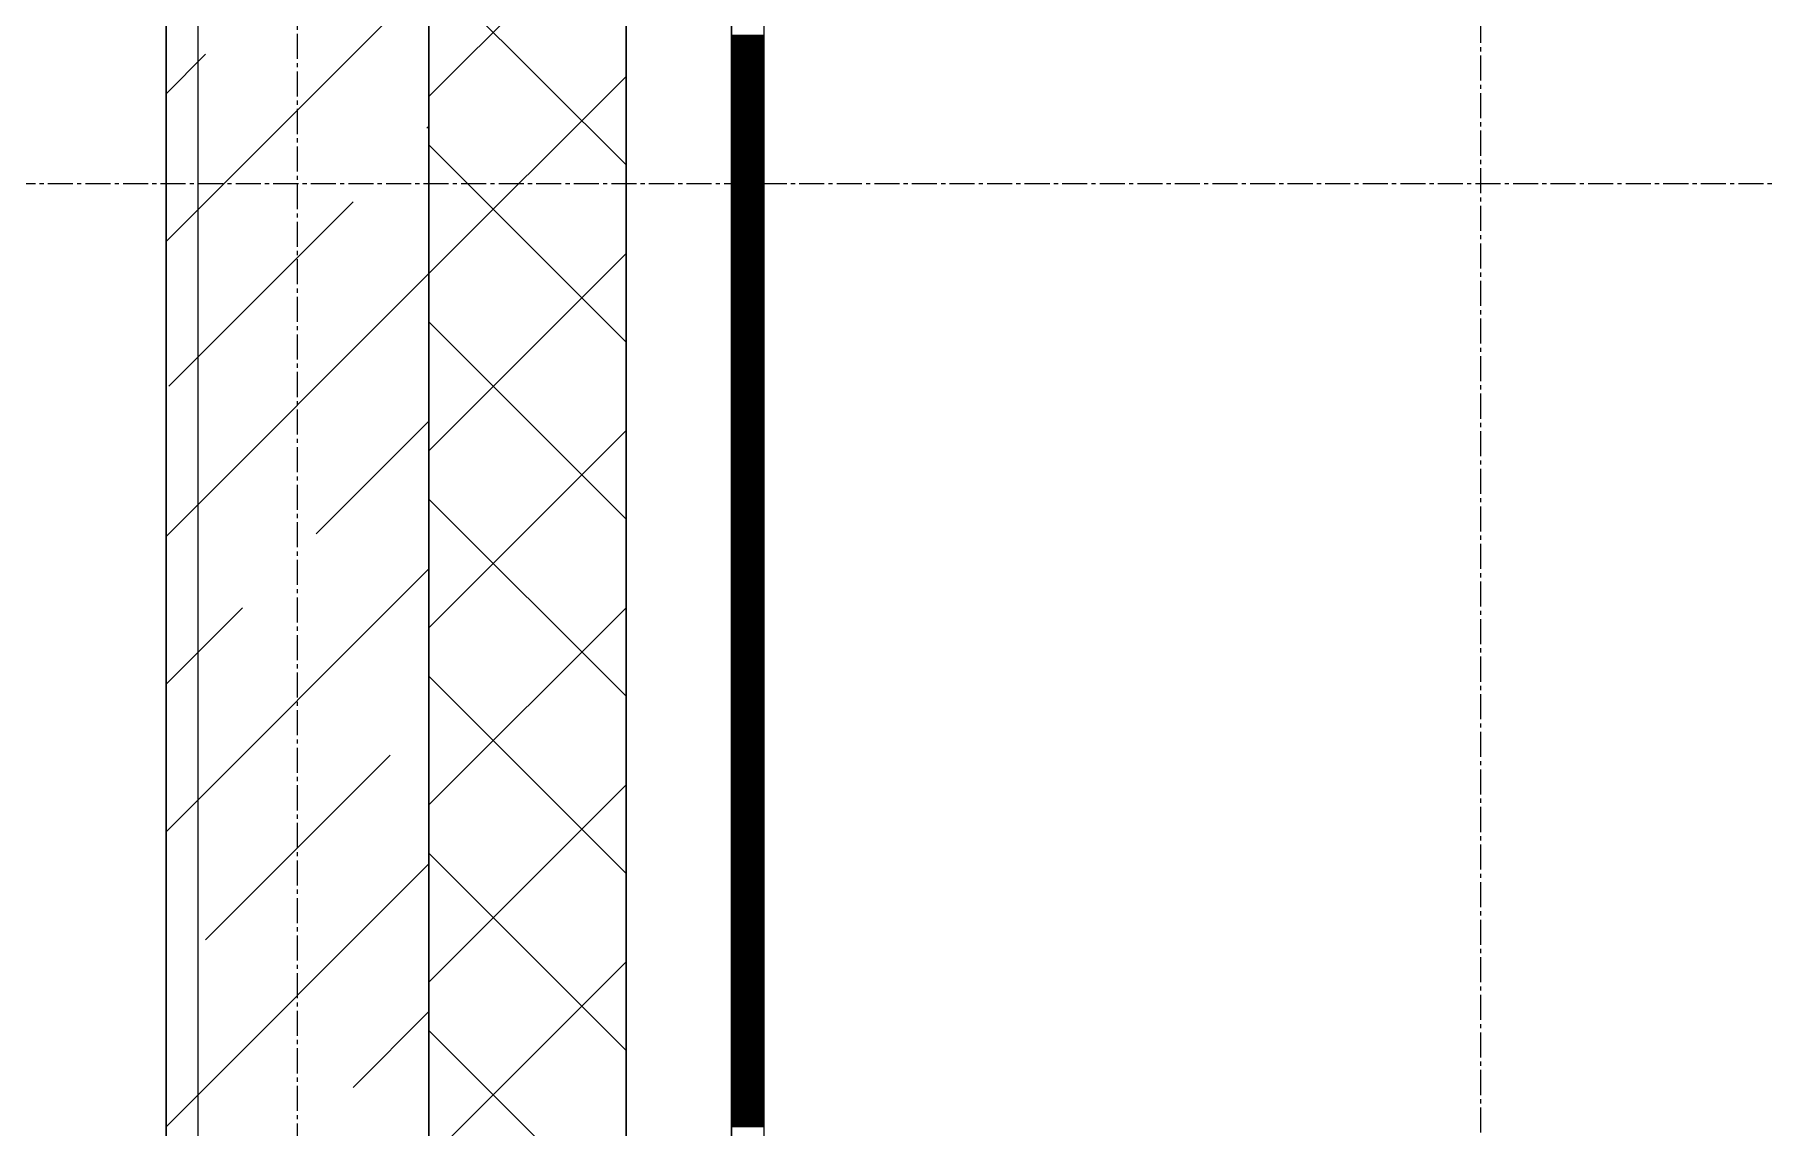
# Model space of a CAD drawing. Header units: millimetres. Extents: x -231292 to 573618, y -153144 to 564035.
# Drawn here: x 36283 to 37598, y -92863 to -92032 of the extents above; entities that cross this region are included whole.
import ezdxf

# ---------------------------------------------------------------- set-up
doc = ezdxf.new("R2010")
doc.units = ezdxf.units.MM
doc.linetypes.add('CENTER2', pattern=[28.575, 19.05, -3.175, 3.175, -3.175])
doc.layers.get('0').update_dxf_attribs({"color": 250})
for name, color, linetype, lineweight in [('АР_Стены ЖБ', 250, 'Continuous', 35), ('АР_Тонкая', 250, 'Continuous', 5), ('АР_Утеплитель', 250, 'Continuous', 0), ('АР_Штриховка', 250, 'Continuous', 0), ('РД_Оси_100', 250, 'Continuous', 0)]:
    doc.layers.add(name, color=color, linetype=linetype, lineweight=lineweight)

# ---------------------------------------------------------------- blocks, each defined once
blk = doc.blocks.new('оси_рен')
at = {"layer": 'РД_Оси_100', "color": 251, "linetype": 'CENTER2', "true_color": 0x636466}
blk.add_line((1223252.916, 135558.25), (1223252.916, 223268.25), dxfattribs=at)
for points in [[(1224152.916, 135913.25), (1224152.916, 223268.25)], [(1241712.916, 192613.25), (1189697.958, 192613.25)]]:
    blk.add_lwpolyline(points, dxfattribs=at)

msp = doc.modelspace()

# ---------------------------------------------------------------- linework, layer by layer
at = {"lineweight": -3}
msp.add_lwpolyline([(21783.458, -93370.275), (36407.809, -93370.275), (36407.809, -76377.472), (21783.458, -76377.472)], close=True, dxfattribs=at)
at = {"layer": 'АР_Стены ЖБ', "color": 18, "linetype": 'Continuous', "lineweight": 30, "true_color": 0x000000}
for p, q in [((36383.458, -89645.283), (36383.458, -93270.283)), ((36583.458, -93270.283), (36583.458, -89645.283))]:
    msp.add_line(p, q, dxfattribs=at)
at = {"layer": 'АР_Тонкая', "color": 18, "linetype": 'Continuous', "lineweight": 5, "true_color": 0x000000}
for p, q in [((36733.458, -91395.283), (36733.458, -93920.283)), ((36813.458, -94000.283), (36813.458, -91475.283)), ((36813.458, -91475.283), (36813.458, -94000.283)), ((36838.458, -94025.283), (36838.458, -91500.283))]:
    msp.add_line(p, q, dxfattribs=at)
at = {"layer": 'АР_Утеплитель', "color": 18, "linetype": 'Continuous', "lineweight": 0, "true_color": 0x000000}
for p, q in [((36583.458, -91245.283), (36583.458, -93770.283)), ((36733.458, -93920.283), (36733.458, -91395.283))]:
    msp.add_line(p, q, dxfattribs=at)
at = {"layer": 'АР_Штриховка', "color": 18, "linetype": 'Continuous', "lineweight": 0, "true_color": 0x000000}
for p, q in [((36583.458, -92078.869), (36733.458, -91928.869)), ((36733.458, -92130.886), (36583.458, -91980.886)), ((36813.458, -92032.283), (36838.458, -92032.283)), ((36813.458, -92033.283), (36838.458, -92033.283)), ((36813.458, -92034.283), (36838.458, -92034.283)), ((36813.458, -92035.283), (36838.458, -92035.283)), ((36813.458, -92036.283), (36838.458, -92036.283)), ((36813.458, -92037.283), (36838.458, -92037.283)), ((36813.458, -92038.283), (36838.458, -92038.283)), ((36813.458, -92039.283), (36838.458, -92039.283)), ((36813.458, -92040.283), (36838.458, -92040.283)), ((36813.458, -92041.283), (36838.458, -92041.283)), ((36813.458, -92042.283), (36838.458, -92042.283)), ((36813.458, -92043.283), (36838.458, -92043.283)), ((36813.458, -92044.283), (36838.458, -92044.283)), ((36813.458, -92045.283), (36838.458, -92045.283)), ((36813.458, -92046.283), (36838.458, -92046.283)), ((36813.458, -92047.283), (36838.458, -92047.283)), ((36813.458, -92048.283), (36838.458, -92048.283)), ((36813.458, -92049.283), (36838.458, -92049.283)), ((36813.458, -92050.283), (36838.458, -92050.283)), ((36813.458, -92051.283), (36838.458, -92051.283)), ((36813.458, -92052.283), (36838.458, -92052.283)), ((36813.458, -92053.283), (36838.458, -92053.283)), ((36813.458, -92054.283), (36838.458, -92054.283)), ((36813.458, -92055.283), (36838.458, -92055.283)), ((36813.458, -92056.283), (36838.458, -92056.283)), ((36813.458, -92057.283), (36838.458, -92057.283)), ((36813.458, -92058.283), (36838.458, -92058.283)), ((36813.458, -92059.283), (36838.458, -92059.283)), ((36813.458, -92060.283), (36838.458, -92060.283)), ((36813.458, -92061.283), (36838.458, -92061.283)), ((36813.458, -92062.283), (36838.458, -92062.283)), ((36813.458, -92063.283), (36838.458, -92063.283)), ((36583.458, -92213.573), (36733.458, -92063.573)), ((36813.458, -92064.283), (36838.458, -92064.283)), ((36813.458, -92065.283), (36838.458, -92065.283)), ((36813.458, -92066.283), (36838.458, -92066.283)), ((36813.458, -92067.283), (36838.458, -92067.283)), ((36813.458, -92068.283), (36838.458, -92068.283)), ((36813.458, -92069.283), (36838.458, -92069.283)), ((36813.458, -92070.283), (36838.458, -92070.283)), ((36813.458, -92071.283), (36838.458, -92071.283)), ((36813.458, -92072.283), (36838.458, -92072.283)), ((36813.458, -92073.283), (36838.458, -92073.283)), ((36813.458, -92074.283), (36838.458, -92074.283)), ((36813.458, -92075.283), (36838.458, -92075.283)), ((36813.458, -92076.283), (36838.458, -92076.283)), ((36813.458, -92077.283), (36838.458, -92077.283)), ((36813.458, -92078.283), (36838.458, -92078.283)), ((36813.458, -92079.283), (36838.458, -92079.283)), ((36813.458, -92080.283), (36838.458, -92080.283)), ((36813.458, -92081.283), (36838.458, -92081.283)), ((36813.458, -92082.283), (36838.458, -92082.283)), ((36813.458, -92083.283), (36838.458, -92083.283)), ((36813.458, -92084.283), (36838.458, -92084.283)), ((36813.458, -92085.283), (36838.458, -92085.283)), ((36813.458, -92086.283), (36838.458, -92086.283)), ((36813.458, -92087.283), (36838.458, -92087.283)), ((36813.458, -92088.283), (36838.458, -92088.283)), ((36813.458, -92089.283), (36838.458, -92089.283)), ((36813.458, -92090.283), (36838.458, -92090.283)), ((36813.458, -92091.283), (36838.458, -92091.283)), ((36813.458, -92092.283), (36838.458, -92092.283)), ((36813.458, -92093.283), (36838.458, -92093.283)), ((36813.458, -92094.283), (36838.458, -92094.283)), ((36813.458, -92095.283), (36838.458, -92095.283)), ((36813.458, -92096.283), (36838.458, -92096.283)), ((36813.458, -92097.283), (36838.458, -92097.283)), ((36813.458, -92098.283), (36838.458, -92098.283)), ((36813.458, -92099.283), (36838.458, -92099.283)), ((36813.458, -92100.283), (36838.458, -92100.283)), ((36813.458, -92101.283), (36838.458, -92101.283)), ((36813.458, -92102.283), (36838.458, -92102.283)), ((36733.458, -92265.59), (36583.458, -92115.59)), ((36813.458, -92103.283), (36838.458, -92103.283)), ((36813.458, -92104.283), (36838.458, -92104.283)), ((36813.458, -92105.283), (36838.458, -92105.283)), ((36813.458, -92106.283), (36838.458, -92106.283)), ((36813.458, -92107.283), (36838.458, -92107.283)), ((36813.458, -92108.283), (36838.458, -92108.283)), ((36813.458, -92109.283), (36838.458, -92109.283)), ((36813.458, -92110.283), (36838.458, -92110.283)), ((36813.458, -92111.283), (36838.458, -92111.283)), ((36813.458, -92112.283), (36838.458, -92112.283)), ((36813.458, -92113.283), (36838.458, -92113.283)), ((36813.458, -92114.283), (36838.458, -92114.283)), ((36813.458, -92115.283), (36838.458, -92115.283)), ((36813.458, -92116.283), (36838.458, -92116.283)), ((36813.458, -92117.283), (36838.458, -92117.283)), ((36813.458, -92118.283), (36838.458, -92118.283)), ((36813.458, -92119.283), (36838.458, -92119.283)), ((36813.458, -92120.283), (36838.458, -92120.283)), ((36813.458, -92121.283), (36838.458, -92121.283)), ((36813.458, -92122.283), (36838.458, -92122.283)), ((36813.458, -92123.283), (36838.458, -92123.283)), ((36813.458, -92124.283), (36838.458, -92124.283)), ((36813.458, -92125.283), (36838.458, -92125.283)), ((36813.458, -92126.283), (36838.458, -92126.283)), ((36813.458, -92127.283), (36838.458, -92127.283)), ((36813.458, -92128.283), (36838.458, -92128.283)), ((36813.458, -92129.283), (36838.458, -92129.283)), ((36813.458, -92130.283), (36838.458, -92130.283)), ((36813.458, -92131.283), (36838.458, -92131.283)), ((36813.458, -92132.283), (36838.458, -92132.283)), ((36813.458, -92133.283), (36838.458, -92133.283)), ((36813.458, -92134.283), (36838.458, -92134.283)), ((36813.458, -92135.283), (36838.458, -92135.283)), ((36813.458, -92136.283), (36838.458, -92136.283)), ((36813.458, -92137.283), (36838.458, -92137.283)), ((36813.458, -92138.283), (36838.458, -92138.283)), ((36813.458, -92139.283), (36838.458, -92139.283)), ((36813.458, -92140.283), (36838.458, -92140.283)), ((36813.458, -92141.283), (36838.458, -92141.283)), ((36813.458, -92142.283), (36838.458, -92142.283)), ((36813.458, -92143.283), (36838.458, -92143.283)), ((36813.458, -92144.283), (36838.458, -92144.283)), ((36813.458, -92145.283), (36838.458, -92145.283)), ((36813.458, -92146.283), (36838.458, -92146.283)), ((36813.458, -92147.283), (36838.458, -92147.283)), ((36813.458, -92148.283), (36838.458, -92148.283)), ((36813.458, -92149.283), (36838.458, -92149.283)), ((36813.458, -92150.283), (36838.458, -92150.283)), ((36813.458, -92151.283), (36838.458, -92151.283)), ((36813.458, -92152.283), (36838.458, -92152.283)), ((36813.458, -92153.283), (36838.458, -92153.283)), ((36813.458, -92154.283), (36838.458, -92154.283)), ((36813.458, -92155.283), (36838.458, -92155.283)), ((36813.458, -92156.283), (36838.458, -92156.283)), ((36813.458, -92157.283), (36838.458, -92157.283)), ((36813.458, -92158.283), (36838.458, -92158.283)), ((36813.458, -92159.283), (36838.458, -92159.283)), ((36813.458, -92160.283), (36838.458, -92160.283)), ((36813.458, -92161.283), (36838.458, -92161.283)), ((36813.458, -92162.283), (36838.458, -92162.283)), ((36813.458, -92163.283), (36838.458, -92163.283)), ((36813.458, -92164.283), (36838.458, -92164.283)), ((36813.458, -92165.283), (36838.458, -92165.283)), ((36813.458, -92166.283), (36838.458, -92166.283)), ((36813.458, -92167.283), (36838.458, -92167.283)), ((36813.458, -92168.283), (36838.458, -92168.283)), ((36813.458, -92169.283), (36838.458, -92169.283)), ((36813.458, -92170.283), (36838.458, -92170.283)), ((36813.458, -92171.283), (36838.458, -92171.283)), ((36813.458, -92172.283), (36838.458, -92172.283)), ((36813.458, -92173.283), (36838.458, -92173.283)), ((36813.458, -92174.283), (36838.458, -92174.283)), ((36813.458, -92175.283), (36838.458, -92175.283)), ((36813.458, -92176.283), (36838.458, -92176.283)), ((36813.458, -92177.283), (36838.458, -92177.283)), ((36813.458, -92178.283), (36838.458, -92178.283)), ((36813.458, -92179.283), (36838.458, -92179.283)), ((36813.458, -92180.283), (36838.458, -92180.283)), ((36813.458, -92181.283), (36838.458, -92181.283)), ((36813.458, -92182.283), (36838.458, -92182.283)), ((36813.458, -92183.283), (36838.458, -92183.283)), ((36813.458, -92184.283), (36838.458, -92184.283)), ((36813.458, -92185.283), (36838.458, -92185.283)), ((36813.458, -92186.283), (36838.458, -92186.283)), ((36813.458, -92187.283), (36838.458, -92187.283)), ((36813.458, -92188.283), (36838.458, -92188.283)), ((36813.458, -92189.283), (36838.458, -92189.283)), ((36813.458, -92190.283), (36838.458, -92190.283)), ((36813.458, -92191.283), (36838.458, -92191.283)), ((36813.458, -92192.283), (36838.458, -92192.283)), ((36813.458, -92193.283), (36838.458, -92193.283)), ((36813.458, -92194.283), (36838.458, -92194.283)), ((36583.458, -92348.277), (36733.458, -92198.277)), ((36813.458, -92195.283), (36838.458, -92195.283)), ((36813.458, -92196.283), (36838.458, -92196.283)), ((36813.458, -92197.283), (36838.458, -92197.283)), ((36813.458, -92198.283), (36838.458, -92198.283)), ((36813.458, -92199.283), (36838.458, -92199.283)), ((36813.458, -92200.283), (36838.458, -92200.283)), ((36813.458, -92201.283), (36838.458, -92201.283)), ((36813.458, -92202.283), (36838.458, -92202.283)), ((36813.458, -92203.283), (36838.458, -92203.283)), ((36813.458, -92204.283), (36838.458, -92204.283)), ((36813.458, -92205.283), (36838.458, -92205.283)), ((36813.458, -92206.283), (36838.458, -92206.283)), ((36813.458, -92207.283), (36838.458, -92207.283)), ((36813.458, -92208.283), (36838.458, -92208.283)), ((36813.458, -92209.283), (36838.458, -92209.283)), ((36813.458, -92210.283), (36838.458, -92210.283)), ((36813.458, -92211.283), (36838.458, -92211.283)), ((36813.458, -92212.283), (36838.458, -92212.283)), ((36813.458, -92213.283), (36838.458, -92213.283)), ((36813.458, -92214.283), (36838.458, -92214.283)), ((36813.458, -92215.283), (36838.458, -92215.283)), ((36813.458, -92216.283), (36838.458, -92216.283)), ((36813.458, -92217.283), (36838.458, -92217.283)), ((36813.458, -92218.283), (36838.458, -92218.283)), ((36813.458, -92219.283), (36838.458, -92219.283)), ((36813.458, -92220.283), (36838.458, -92220.283)), ((36813.458, -92221.283), (36838.458, -92221.283)), ((36813.458, -92222.283), (36838.458, -92222.283)), ((36813.458, -92223.283), (36838.458, -92223.283)), ((36813.458, -92224.283), (36838.458, -92224.283)), ((36813.458, -92225.283), (36838.458, -92225.283)), ((36813.458, -92226.283), (36838.458, -92226.283)), ((36813.458, -92227.283), (36838.458, -92227.283)), ((36813.458, -92228.283), (36838.458, -92228.283)), ((36813.458, -92229.283), (36838.458, -92229.283)), ((36813.458, -92230.283), (36838.458, -92230.283)), ((36813.458, -92231.283), (36838.458, -92231.283)), ((36813.458, -92232.283), (36838.458, -92232.283)), ((36813.458, -92233.283), (36838.458, -92233.283)), ((36813.458, -92234.283), (36838.458, -92234.283)), ((36813.458, -92235.283), (36838.458, -92235.283)), ((36813.458, -92236.283), (36838.458, -92236.283)), ((36813.458, -92237.283), (36838.458, -92237.283)), ((36813.458, -92238.283), (36838.458, -92238.283)), ((36813.458, -92239.283), (36838.458, -92239.283)), ((36813.458, -92240.283), (36838.458, -92240.283)), ((36813.458, -92241.283), (36838.458, -92241.283)), ((36813.458, -92242.283), (36838.458, -92242.283)), ((36813.458, -92243.283), (36838.458, -92243.283)), ((36813.458, -92244.283), (36838.458, -92244.283)), ((36813.458, -92245.283), (36838.458, -92245.283)), ((36813.458, -92246.283), (36838.458, -92246.283)), ((36813.458, -92247.283), (36838.458, -92247.283)), ((36733.458, -92400.294), (36583.458, -92250.294)), ((36813.458, -92248.283), (36838.458, -92248.283)), ((36813.458, -92249.283), (36838.458, -92249.283)), ((36813.458, -92250.283), (36838.458, -92250.283)), ((36813.458, -92251.283), (36838.458, -92251.283)), ((36813.458, -92252.283), (36838.458, -92252.283)), ((36813.458, -92253.283), (36838.458, -92253.283)), ((36813.458, -92254.283), (36838.458, -92254.283)), ((36813.458, -92255.283), (36838.458, -92255.283)), ((36813.458, -92256.283), (36838.458, -92256.283)), ((36813.458, -92257.283), (36838.458, -92257.283)), ((36813.458, -92258.283), (36838.458, -92258.283)), ((36813.458, -92259.283), (36838.458, -92259.283)), ((36813.458, -92260.283), (36838.458, -92260.283)), ((36813.458, -92261.283), (36838.458, -92261.283)), ((36813.458, -92262.283), (36838.458, -92262.283)), ((36813.458, -92263.283), (36838.458, -92263.283)), ((36813.458, -92264.283), (36838.458, -92264.283)), ((36813.458, -92265.283), (36838.458, -92265.283)), ((36813.458, -92266.283), (36838.458, -92266.283)), ((36813.458, -92267.283), (36838.458, -92267.283)), ((36813.458, -92268.283), (36838.458, -92268.283)), ((36813.458, -92269.283), (36838.458, -92269.283)), ((36813.458, -92270.283), (36838.458, -92270.283)), ((36813.458, -92271.283), (36838.458, -92271.283)), ((36813.458, -92272.283), (36838.458, -92272.283)), ((36813.458, -92273.283), (36838.458, -92273.283)), ((36813.458, -92274.283), (36838.458, -92274.283)), ((36813.458, -92275.283), (36838.458, -92275.283)), ((36813.458, -92276.283), (36838.458, -92276.283)), ((36813.458, -92277.283), (36838.458, -92277.283)), ((36813.458, -92278.283), (36838.458, -92278.283)), ((36813.458, -92279.283), (36838.458, -92279.283)), ((36813.458, -92280.283), (36838.458, -92280.283)), ((36813.458, -92281.283), (36838.458, -92281.283)), ((36813.458, -92282.283), (36838.458, -92282.283)), ((36813.458, -92283.283), (36838.458, -92283.283)), ((36813.458, -92284.283), (36838.458, -92284.283)), ((36813.458, -92285.283), (36838.458, -92285.283)), ((36813.458, -92286.283), (36838.458, -92286.283)), ((36813.458, -92287.283), (36838.458, -92287.283)), ((36813.458, -92288.283), (36838.458, -92288.283)), ((36813.458, -92289.283), (36838.458, -92289.283)), ((36813.458, -92290.283), (36838.458, -92290.283)), ((36813.458, -92291.283), (36838.458, -92291.283)), ((36813.458, -92292.283), (36838.458, -92292.283)), ((36813.458, -92293.283), (36838.458, -92293.283)), ((36813.458, -92294.283), (36838.458, -92294.283)), ((36813.458, -92295.283), (36838.458, -92295.283)), ((36813.458, -92296.283), (36838.458, -92296.283)), ((36813.458, -92297.283), (36838.458, -92297.283)), ((36813.458, -92298.283), (36838.458, -92298.283)), ((36813.458, -92299.283), (36838.458, -92299.283)), ((36813.458, -92300.283), (36838.458, -92300.283)), ((36813.458, -92301.283), (36838.458, -92301.283)), ((36813.458, -92302.283), (36838.458, -92302.283)), ((36813.458, -92303.283), (36838.458, -92303.283)), ((36813.458, -92304.283), (36838.458, -92304.283)), ((36813.458, -92305.283), (36838.458, -92305.283)), ((36813.458, -92306.283), (36838.458, -92306.283)), ((36813.458, -92307.283), (36838.458, -92307.283)), ((36813.458, -92308.283), (36838.458, -92308.283)), ((36813.458, -92309.283), (36838.458, -92309.283)), ((36813.458, -92310.283), (36838.458, -92310.283)), ((36813.458, -92311.283), (36838.458, -92311.283)), ((36813.458, -92312.283), (36838.458, -92312.283)), ((36813.458, -92313.283), (36838.458, -92313.283)), ((36813.458, -92314.283), (36838.458, -92314.283)), ((36813.458, -92315.283), (36838.458, -92315.283)), ((36813.458, -92316.283), (36838.458, -92316.283)), ((36813.458, -92317.283), (36838.458, -92317.283)), ((36813.458, -92318.283), (36838.458, -92318.283)), ((36813.458, -92319.283), (36838.458, -92319.283)), ((36813.458, -92320.283), (36838.458, -92320.283)), ((36813.458, -92321.283), (36838.458, -92321.283)), ((36813.458, -92322.283), (36838.458, -92322.283)), ((36813.458, -92323.283), (36838.458, -92323.283)), ((36813.458, -92324.283), (36838.458, -92324.283)), ((36813.458, -92325.283), (36838.458, -92325.283)), ((36813.458, -92326.283), (36838.458, -92326.283)), ((36583.458, -92482.98), (36733.458, -92332.98)), ((36813.458, -92327.283), (36838.458, -92327.283)), ((36813.458, -92328.283), (36838.458, -92328.283)), ((36813.458, -92329.283), (36838.458, -92329.283)), ((36813.458, -92330.283), (36838.458, -92330.283)), ((36813.458, -92331.283), (36838.458, -92331.283)), ((36813.458, -92332.283), (36838.458, -92332.283)), ((36813.458, -92333.283), (36838.458, -92333.283)), ((36813.458, -92334.283), (36838.458, -92334.283)), ((36813.458, -92335.283), (36838.458, -92335.283)), ((36813.458, -92336.283), (36838.458, -92336.283)), ((36813.458, -92337.283), (36838.458, -92337.283)), ((36813.458, -92338.283), (36838.458, -92338.283)), ((36813.458, -92339.283), (36838.458, -92339.283)), ((36813.458, -92340.283), (36838.458, -92340.283)), ((36813.458, -92341.283), (36838.458, -92341.283)), ((36813.458, -92342.283), (36838.458, -92342.283)), ((36813.458, -92343.283), (36838.458, -92343.283)), ((36813.458, -92344.283), (36838.458, -92344.283)), ((36813.458, -92345.283), (36838.458, -92345.283)), ((36813.458, -92346.283), (36838.458, -92346.283)), ((36813.458, -92347.283), (36838.458, -92347.283)), ((36813.458, -92348.283), (36838.458, -92348.283)), ((36813.458, -92349.283), (36838.458, -92349.283)), ((36813.458, -92350.283), (36838.458, -92350.283)), ((36813.458, -92351.283), (36838.458, -92351.283)), ((36813.458, -92352.283), (36838.458, -92352.283)), ((36813.458, -92353.283), (36838.458, -92353.283)), ((36813.458, -92354.283), (36838.458, -92354.283)), ((36813.458, -92355.283), (36838.458, -92355.283)), ((36813.458, -92356.283), (36838.458, -92356.283)), ((36813.458, -92357.283), (36838.458, -92357.283)), ((36813.458, -92358.283), (36838.458, -92358.283)), ((36813.458, -92359.283), (36838.458, -92359.283)), ((36813.458, -92360.283), (36838.458, -92360.283)), ((36813.458, -92361.283), (36838.458, -92361.283)), ((36813.458, -92362.283), (36838.458, -92362.283)), ((36813.458, -92363.283), (36838.458, -92363.283)), ((36813.458, -92364.283), (36838.458, -92364.283)), ((36813.458, -92365.283), (36838.458, -92365.283)), ((36813.458, -92366.283), (36838.458, -92366.283)), ((36813.458, -92367.283), (36838.458, -92367.283)), ((36813.458, -92368.283), (36838.458, -92368.283)), ((36813.458, -92369.283), (36838.458, -92369.283)), ((36813.458, -92370.283), (36838.458, -92370.283)), ((36813.458, -92371.283), (36838.458, -92371.283)), ((36813.458, -92372.283), (36838.458, -92372.283)), ((36813.458, -92373.283), (36838.458, -92373.283)), ((36813.458, -92374.283), (36838.458, -92374.283)), ((36813.458, -92375.283), (36838.458, -92375.283)), ((36813.458, -92376.283), (36838.458, -92376.283)), ((36813.458, -92377.283), (36838.458, -92377.283)), ((36813.458, -92378.283), (36838.458, -92378.283)), ((36733.458, -92534.998), (36583.458, -92384.998)), ((36813.458, -92379.283), (36838.458, -92379.283)), ((36813.458, -92380.283), (36838.458, -92380.283)), ((36813.458, -92381.283), (36838.458, -92381.283)), ((36813.458, -92382.283), (36838.458, -92382.283)), ((36813.458, -92383.283), (36838.458, -92383.283)), ((36813.458, -92384.283), (36838.458, -92384.283)), ((36813.458, -92385.283), (36838.458, -92385.283)), ((36813.458, -92386.283), (36838.458, -92386.283)), ((36813.458, -92387.283), (36838.458, -92387.283)), ((36813.458, -92388.283), (36838.458, -92388.283)), ((36813.458, -92389.283), (36838.458, -92389.283)), ((36813.458, -92390.283), (36838.458, -92390.283)), ((36813.458, -92391.283), (36838.458, -92391.283)), ((36813.458, -92392.283), (36838.458, -92392.283)), ((36813.458, -92393.283), (36838.458, -92393.283)), ((36813.458, -92394.283), (36838.458, -92394.283)), ((36813.458, -92395.283), (36838.458, -92395.283)), ((36813.458, -92396.283), (36838.458, -92396.283)), ((36813.458, -92397.283), (36838.458, -92397.283)), ((36813.458, -92398.283), (36838.458, -92398.283)), ((36813.458, -92399.283), (36838.458, -92399.283)), ((36813.458, -92400.283), (36838.458, -92400.283)), ((36813.458, -92401.283), (36838.458, -92401.283)), ((36813.458, -92402.283), (36838.458, -92402.283)), ((36813.458, -92403.283), (36838.458, -92403.283)), ((36813.458, -92404.283), (36838.458, -92404.283)), ((36813.458, -92405.283), (36838.458, -92405.283)), ((36813.458, -92406.283), (36838.458, -92406.283)), ((36813.458, -92407.283), (36838.458, -92407.283)), ((36813.458, -92408.283), (36838.458, -92408.283)), ((36813.458, -92409.283), (36838.458, -92409.283)), ((36813.458, -92410.283), (36838.458, -92410.283)), ((36813.458, -92411.283), (36838.458, -92411.283)), ((36813.458, -92412.283), (36838.458, -92412.283)), ((36813.458, -92413.283), (36838.458, -92413.283)), ((36813.458, -92414.283), (36838.458, -92414.283)), ((36813.458, -92415.283), (36838.458, -92415.283)), ((36813.458, -92416.283), (36838.458, -92416.283)), ((36813.458, -92417.283), (36838.458, -92417.283)), ((36813.458, -92418.283), (36838.458, -92418.283)), ((36813.458, -92419.283), (36838.458, -92419.283)), ((36813.458, -92420.283), (36838.458, -92420.283)), ((36813.458, -92421.283), (36838.458, -92421.283)), ((36813.458, -92422.283), (36838.458, -92422.283)), ((36813.458, -92423.283), (36838.458, -92423.283)), ((36813.458, -92424.283), (36838.458, -92424.283)), ((36813.458, -92425.283), (36838.458, -92425.283)), ((36813.458, -92426.283), (36838.458, -92426.283)), ((36813.458, -92427.283), (36838.458, -92427.283)), ((36813.458, -92428.283), (36838.458, -92428.283)), ((36813.458, -92429.283), (36838.458, -92429.283)), ((36813.458, -92430.283), (36838.458, -92430.283)), ((36813.458, -92431.283), (36838.458, -92431.283)), ((36813.458, -92432.283), (36838.458, -92432.283)), ((36813.458, -92433.283), (36838.458, -92433.283)), ((36813.458, -92434.283), (36838.458, -92434.283)), ((36813.458, -92435.283), (36838.458, -92435.283)), ((36813.458, -92436.283), (36838.458, -92436.283)), ((36813.458, -92437.283), (36838.458, -92437.283)), ((36813.458, -92438.283), (36838.458, -92438.283)), ((36813.458, -92439.283), (36838.458, -92439.283)), ((36813.458, -92440.283), (36838.458, -92440.283)), ((36813.458, -92441.283), (36838.458, -92441.283)), ((36813.458, -92442.283), (36838.458, -92442.283)), ((36813.458, -92443.283), (36838.458, -92443.283)), ((36813.458, -92444.283), (36838.458, -92444.283)), ((36813.458, -92445.283), (36838.458, -92445.283)), ((36813.458, -92446.283), (36838.458, -92446.283)), ((36813.458, -92447.283), (36838.458, -92447.283)), ((36813.458, -92448.283), (36838.458, -92448.283)), ((36813.458, -92449.283), (36838.458, -92449.283)), ((36813.458, -92450.283), (36838.458, -92450.283)), ((36813.458, -92451.283), (36838.458, -92451.283)), ((36813.458, -92452.283), (36838.458, -92452.283)), ((36813.458, -92453.283), (36838.458, -92453.283)), ((36813.458, -92454.283), (36838.458, -92454.283)), ((36813.458, -92455.283), (36838.458, -92455.283)), ((36813.458, -92456.283), (36838.458, -92456.283)), ((36813.458, -92457.283), (36838.458, -92457.283)), ((36583.458, -92617.684), (36733.458, -92467.684)), ((36813.458, -92458.283), (36838.458, -92458.283)), ((36813.458, -92459.283), (36838.458, -92459.283)), ((36813.458, -92460.283), (36838.458, -92460.283)), ((36813.458, -92461.283), (36838.458, -92461.283)), ((36813.458, -92462.283), (36838.458, -92462.283)), ((36813.458, -92463.283), (36838.458, -92463.283)), ((36813.458, -92464.283), (36838.458, -92464.283)), ((36813.458, -92465.283), (36838.458, -92465.283)), ((36813.458, -92466.283), (36838.458, -92466.283)), ((36813.458, -92467.283), (36838.458, -92467.283)), ((36813.458, -92468.283), (36838.458, -92468.283)), ((36813.458, -92469.283), (36838.458, -92469.283)), ((36813.458, -92470.283), (36838.458, -92470.283)), ((36813.458, -92471.283), (36838.458, -92471.283)), ((36813.458, -92472.283), (36838.458, -92472.283)), ((36813.458, -92473.283), (36838.458, -92473.283)), ((36813.458, -92474.283), (36838.458, -92474.283)), ((36813.458, -92475.283), (36838.458, -92475.283)), ((36813.458, -92476.283), (36838.458, -92476.283)), ((36813.458, -92477.283), (36838.458, -92477.283)), ((36813.458, -92478.283), (36838.458, -92478.283)), ((36813.458, -92479.283), (36838.458, -92479.283)), ((36813.458, -92480.283), (36838.458, -92480.283)), ((36813.458, -92481.283), (36838.458, -92481.283)), ((36813.458, -92482.283), (36838.458, -92482.283)), ((36813.458, -92483.283), (36838.458, -92483.283)), ((36813.458, -92484.283), (36838.458, -92484.283)), ((36813.458, -92485.283), (36838.458, -92485.283)), ((36813.458, -92486.283), (36838.458, -92486.283)), ((36813.458, -92487.283), (36838.458, -92487.283)), ((36813.458, -92488.283), (36838.458, -92488.283)), ((36813.458, -92489.283), (36838.458, -92489.283)), ((36813.458, -92490.283), (36838.458, -92490.283)), ((36813.458, -92491.283), (36838.458, -92491.283)), ((36813.458, -92492.283), (36838.458, -92492.283)), ((36813.458, -92493.283), (36838.458, -92493.283)), ((36813.458, -92494.283), (36838.458, -92494.283)), ((36813.458, -92495.283), (36838.458, -92495.283)), ((36813.458, -92496.283), (36838.458, -92496.283)), ((36813.458, -92497.283), (36838.458, -92497.283)), ((36813.458, -92498.283), (36838.458, -92498.283)), ((36813.458, -92499.283), (36838.458, -92499.283)), ((36813.458, -92500.283), (36838.458, -92500.283)), ((36813.458, -92501.283), (36838.458, -92501.283)), ((36813.458, -92502.283), (36838.458, -92502.283)), ((36813.458, -92503.283), (36838.458, -92503.283)), ((36813.458, -92504.283), (36838.458, -92504.283)), ((36813.458, -92505.283), (36838.458, -92505.283)), ((36813.458, -92506.283), (36838.458, -92506.283)), ((36813.458, -92507.283), (36838.458, -92507.283)), ((36813.458, -92508.283), (36838.458, -92508.283)), ((36813.458, -92509.283), (36838.458, -92509.283)), ((36813.458, -92510.283), (36838.458, -92510.283)), ((36733.458, -92669.701), (36583.458, -92519.701)), ((36813.458, -92511.283), (36838.458, -92511.283)), ((36813.458, -92512.283), (36838.458, -92512.283)), ((36813.458, -92513.283), (36838.458, -92513.283)), ((36813.458, -92514.283), (36838.458, -92514.283)), ((36813.458, -92515.283), (36838.458, -92515.283)), ((36813.458, -92516.283), (36838.458, -92516.283)), ((36813.458, -92517.283), (36838.458, -92517.283)), ((36813.458, -92518.283), (36838.458, -92518.283)), ((36813.458, -92519.283), (36838.458, -92519.283)), ((36813.458, -92520.283), (36838.458, -92520.283)), ((36813.458, -92521.283), (36838.458, -92521.283)), ((36813.458, -92522.283), (36838.458, -92522.283)), ((36813.458, -92523.283), (36838.458, -92523.283)), ((36813.458, -92524.283), (36838.458, -92524.283)), ((36813.458, -92525.283), (36838.458, -92525.283)), ((36813.458, -92526.283), (36838.458, -92526.283)), ((36813.458, -92527.283), (36838.458, -92527.283)), ((36813.458, -92528.283), (36838.458, -92528.283)), ((36813.458, -92529.283), (36838.458, -92529.283)), ((36813.458, -92530.283), (36838.458, -92530.283)), ((36813.458, -92531.283), (36838.458, -92531.283)), ((36813.458, -92532.283), (36838.458, -92532.283)), ((36813.458, -92533.283), (36838.458, -92533.283)), ((36813.458, -92534.283), (36838.458, -92534.283)), ((36813.458, -92535.283), (36838.458, -92535.283)), ((36813.458, -92536.283), (36838.458, -92536.283)), ((36813.458, -92537.283), (36838.458, -92537.283)), ((36813.458, -92538.283), (36838.458, -92538.283)), ((36813.458, -92539.283), (36838.458, -92539.283)), ((36813.458, -92540.283), (36838.458, -92540.283)), ((36813.458, -92541.283), (36838.458, -92541.283)), ((36813.458, -92542.283), (36838.458, -92542.283)), ((36813.458, -92543.283), (36838.458, -92543.283)), ((36813.458, -92544.283), (36838.458, -92544.283)), ((36813.458, -92545.283), (36838.458, -92545.283)), ((36813.458, -92546.283), (36838.458, -92546.283)), ((36813.458, -92547.283), (36838.458, -92547.283)), ((36813.458, -92548.283), (36838.458, -92548.283)), ((36813.458, -92549.283), (36838.458, -92549.283)), ((36813.458, -92550.283), (36838.458, -92550.283)), ((36813.458, -92551.283), (36838.458, -92551.283)), ((36813.458, -92552.283), (36838.458, -92552.283)), ((36813.458, -92553.283), (36838.458, -92553.283)), ((36813.458, -92554.283), (36838.458, -92554.283)), ((36813.458, -92555.283), (36838.458, -92555.283)), ((36813.458, -92556.283), (36838.458, -92556.283)), ((36813.458, -92557.283), (36838.458, -92557.283)), ((36813.458, -92558.283), (36838.458, -92558.283)), ((36813.458, -92559.283), (36838.458, -92559.283)), ((36813.458, -92560.283), (36838.458, -92560.283)), ((36813.458, -92561.283), (36838.458, -92561.283)), ((36813.458, -92562.283), (36838.458, -92562.283)), ((36813.458, -92563.283), (36838.458, -92563.283)), ((36813.458, -92564.283), (36838.458, -92564.283)), ((36813.458, -92565.283), (36838.458, -92565.283)), ((36813.458, -92566.283), (36838.458, -92566.283)), ((36813.458, -92567.283), (36838.458, -92567.283)), ((36813.458, -92568.283), (36838.458, -92568.283)), ((36813.458, -92569.283), (36838.458, -92569.283)), ((36813.458, -92570.283), (36838.458, -92570.283)), ((36813.458, -92571.283), (36838.458, -92571.283)), ((36813.458, -92572.283), (36838.458, -92572.283)), ((36813.458, -92573.283), (36838.458, -92573.283)), ((36813.458, -92574.283), (36838.458, -92574.283)), ((36813.458, -92575.283), (36838.458, -92575.283)), ((36813.458, -92576.283), (36838.458, -92576.283)), ((36813.458, -92577.283), (36838.458, -92577.283)), ((36813.458, -92578.283), (36838.458, -92578.283)), ((36813.458, -92579.283), (36838.458, -92579.283)), ((36813.458, -92580.283), (36838.458, -92580.283)), ((36813.458, -92581.283), (36838.458, -92581.283)), ((36813.458, -92582.283), (36838.458, -92582.283)), ((36813.458, -92583.283), (36838.458, -92583.283)), ((36813.458, -92584.283), (36838.458, -92584.283)), ((36813.458, -92585.283), (36838.458, -92585.283)), ((36813.458, -92586.283), (36838.458, -92586.283)), ((36813.458, -92587.283), (36838.458, -92587.283)), ((36813.458, -92588.283), (36838.458, -92588.283)), ((36813.458, -92589.283), (36838.458, -92589.283)), ((36583.458, -92752.388), (36733.458, -92602.388)), ((36813.458, -92590.283), (36838.458, -92590.283)), ((36813.458, -92591.283), (36838.458, -92591.283)), ((36813.458, -92592.283), (36838.458, -92592.283)), ((36813.458, -92593.283), (36838.458, -92593.283)), ((36813.458, -92594.283), (36838.458, -92594.283)), ((36813.458, -92595.283), (36838.458, -92595.283)), ((36813.458, -92596.283), (36838.458, -92596.283)), ((36813.458, -92597.283), (36838.458, -92597.283)), ((36813.458, -92598.283), (36838.458, -92598.283)), ((36813.458, -92599.283), (36838.458, -92599.283)), ((36813.458, -92600.283), (36838.458, -92600.283)), ((36813.458, -92601.283), (36838.458, -92601.283)), ((36813.458, -92602.283), (36838.458, -92602.283)), ((36813.458, -92603.283), (36838.458, -92603.283)), ((36813.458, -92604.283), (36838.458, -92604.283)), ((36813.458, -92605.283), (36838.458, -92605.283)), ((36813.458, -92606.283), (36838.458, -92606.283)), ((36813.458, -92607.283), (36838.458, -92607.283)), ((36813.458, -92608.283), (36838.458, -92608.283)), ((36813.458, -92609.283), (36838.458, -92609.283)), ((36813.458, -92610.283), (36838.458, -92610.283)), ((36813.458, -92611.283), (36838.458, -92611.283)), ((36813.458, -92612.283), (36838.458, -92612.283)), ((36813.458, -92613.283), (36838.458, -92613.283)), ((36813.458, -92614.283), (36838.458, -92614.283)), ((36813.458, -92615.283), (36838.458, -92615.283)), ((36813.458, -92616.283), (36838.458, -92616.283)), ((36813.458, -92617.283), (36838.458, -92617.283)), ((36813.458, -92618.283), (36838.458, -92618.283)), ((36813.458, -92619.283), (36838.458, -92619.283)), ((36813.458, -92620.283), (36838.458, -92620.283)), ((36813.458, -92621.283), (36838.458, -92621.283)), ((36813.458, -92622.283), (36838.458, -92622.283)), ((36813.458, -92623.283), (36838.458, -92623.283)), ((36813.458, -92624.283), (36838.458, -92624.283)), ((36813.458, -92625.283), (36838.458, -92625.283)), ((36813.458, -92626.283), (36838.458, -92626.283)), ((36813.458, -92627.283), (36838.458, -92627.283)), ((36813.458, -92628.283), (36838.458, -92628.283)), ((36813.458, -92629.283), (36838.458, -92629.283)), ((36813.458, -92630.283), (36838.458, -92630.283)), ((36813.458, -92631.283), (36838.458, -92631.283)), ((36813.458, -92632.283), (36838.458, -92632.283)), ((36813.458, -92633.283), (36838.458, -92633.283)), ((36813.458, -92634.283), (36838.458, -92634.283)), ((36813.458, -92635.283), (36838.458, -92635.283)), ((36813.458, -92636.283), (36838.458, -92636.283)), ((36813.458, -92637.283), (36838.458, -92637.283)), ((36813.458, -92638.283), (36838.458, -92638.283)), ((36813.458, -92639.283), (36838.458, -92639.283)), ((36813.458, -92640.283), (36838.458, -92640.283)), ((36813.458, -92641.283), (36838.458, -92641.283)), ((36733.458, -92804.405), (36583.458, -92654.405)), ((36813.458, -92642.283), (36838.458, -92642.283)), ((36813.458, -92643.283), (36838.458, -92643.283)), ((36813.458, -92644.283), (36838.458, -92644.283)), ((36813.458, -92645.283), (36838.458, -92645.283)), ((36813.458, -92646.283), (36838.458, -92646.283)), ((36813.458, -92647.283), (36838.458, -92647.283)), ((36813.458, -92648.283), (36838.458, -92648.283)), ((36813.458, -92649.283), (36838.458, -92649.283)), ((36813.458, -92650.283), (36838.458, -92650.283)), ((36813.458, -92651.283), (36838.458, -92651.283)), ((36813.458, -92652.283), (36838.458, -92652.283)), ((36813.458, -92653.283), (36838.458, -92653.283)), ((36813.458, -92654.283), (36838.458, -92654.283)), ((36813.458, -92655.283), (36838.458, -92655.283)), ((36813.458, -92656.283), (36838.458, -92656.283)), ((36813.458, -92657.283), (36838.458, -92657.283)), ((36813.458, -92658.283), (36838.458, -92658.283)), ((36813.458, -92659.283), (36838.458, -92659.283)), ((36813.458, -92660.283), (36838.458, -92660.283)), ((36813.458, -92661.283), (36838.458, -92661.283)), ((36813.458, -92662.283), (36838.458, -92662.283)), ((36813.458, -92663.283), (36838.458, -92663.283)), ((36813.458, -92664.283), (36838.458, -92664.283)), ((36813.458, -92665.283), (36838.458, -92665.283)), ((36813.458, -92666.283), (36838.458, -92666.283)), ((36813.458, -92667.283), (36838.458, -92667.283)), ((36813.458, -92668.283), (36838.458, -92668.283)), ((36813.458, -92669.283), (36838.458, -92669.283)), ((36813.458, -92670.283), (36838.458, -92670.283)), ((36813.458, -92671.283), (36838.458, -92671.283)), ((36813.458, -92672.283), (36838.458, -92672.283)), ((36813.458, -92673.283), (36838.458, -92673.283)), ((36813.458, -92674.283), (36838.458, -92674.283)), ((36813.458, -92675.283), (36838.458, -92675.283)), ((36813.458, -92676.283), (36838.458, -92676.283)), ((36813.458, -92677.283), (36838.458, -92677.283)), ((36813.458, -92678.283), (36838.458, -92678.283)), ((36813.458, -92679.283), (36838.458, -92679.283)), ((36813.458, -92680.283), (36838.458, -92680.283)), ((36813.458, -92681.283), (36838.458, -92681.283)), ((36813.458, -92682.283), (36838.458, -92682.283)), ((36813.458, -92683.283), (36838.458, -92683.283)), ((36813.458, -92684.283), (36838.458, -92684.283)), ((36813.458, -92685.283), (36838.458, -92685.283)), ((36813.458, -92686.283), (36838.458, -92686.283)), ((36813.458, -92687.283), (36838.458, -92687.283)), ((36813.458, -92688.283), (36838.458, -92688.283)), ((36813.458, -92689.283), (36838.458, -92689.283)), ((36813.458, -92690.283), (36838.458, -92690.283)), ((36813.458, -92691.283), (36838.458, -92691.283)), ((36813.458, -92692.283), (36838.458, -92692.283)), ((36813.458, -92693.283), (36838.458, -92693.283)), ((36813.458, -92694.283), (36838.458, -92694.283)), ((36813.458, -92695.283), (36838.458, -92695.283)), ((36813.458, -92696.283), (36838.458, -92696.283)), ((36813.458, -92697.283), (36838.458, -92697.283)), ((36813.458, -92698.283), (36838.458, -92698.283)), ((36813.458, -92699.283), (36838.458, -92699.283)), ((36813.458, -92700.283), (36838.458, -92700.283)), ((36813.458, -92701.283), (36838.458, -92701.283)), ((36813.458, -92702.283), (36838.458, -92702.283)), ((36813.458, -92703.283), (36838.458, -92703.283)), ((36813.458, -92704.283), (36838.458, -92704.283)), ((36813.458, -92705.283), (36838.458, -92705.283)), ((36813.458, -92706.283), (36838.458, -92706.283)), ((36813.458, -92707.283), (36838.458, -92707.283)), ((36813.458, -92708.283), (36838.458, -92708.283)), ((36813.458, -92709.283), (36838.458, -92709.283)), ((36813.458, -92710.283), (36838.458, -92710.283)), ((36813.458, -92711.283), (36838.458, -92711.283)), ((36813.458, -92712.283), (36838.458, -92712.283)), ((36813.458, -92713.283), (36838.458, -92713.283)), ((36813.458, -92714.283), (36838.458, -92714.283)), ((36813.458, -92715.283), (36838.458, -92715.283)), ((36813.458, -92716.283), (36838.458, -92716.283)), ((36813.458, -92717.283), (36838.458, -92717.283)), ((36813.458, -92718.283), (36838.458, -92718.283)), ((36813.458, -92719.283), (36838.458, -92719.283)), ((36813.458, -92720.283), (36838.458, -92720.283)), ((36813.458, -92721.283), (36838.458, -92721.283)), ((36813.458, -92722.283), (36838.458, -92722.283)), ((36813.458, -92723.283), (36838.458, -92723.283)), ((36813.458, -92724.283), (36838.458, -92724.283)), ((36813.458, -92725.283), (36838.458, -92725.283)), ((36813.458, -92726.283), (36838.458, -92726.283)), ((36813.458, -92727.283), (36838.458, -92727.283)), ((36813.458, -92728.283), (36838.458, -92728.283)), ((36813.458, -92729.283), (36838.458, -92729.283)), ((36813.458, -92730.283), (36838.458, -92730.283)), ((36813.458, -92731.283), (36838.458, -92731.283)), ((36813.458, -92732.283), (36838.458, -92732.283)), ((36813.458, -92733.283), (36838.458, -92733.283)), ((36583.458, -92887.092), (36733.458, -92737.092)), ((36813.458, -92734.283), (36838.458, -92734.283)), ((36813.458, -92735.283), (36838.458, -92735.283)), ((36813.458, -92736.283), (36838.458, -92736.283)), ((36813.458, -92737.283), (36838.458, -92737.283)), ((36813.458, -92738.283), (36838.458, -92738.283)), ((36813.458, -92739.283), (36838.458, -92739.283)), ((36813.458, -92740.283), (36838.458, -92740.283)), ((36813.458, -92741.283), (36838.458, -92741.283)), ((36813.458, -92742.283), (36838.458, -92742.283)), ((36813.458, -92743.283), (36838.458, -92743.283)), ((36813.458, -92744.283), (36838.458, -92744.283)), ((36813.458, -92745.283), (36838.458, -92745.283)), ((36813.458, -92746.283), (36838.458, -92746.283)), ((36813.458, -92747.283), (36838.458, -92747.283)), ((36813.458, -92748.283), (36838.458, -92748.283)), ((36813.458, -92749.283), (36838.458, -92749.283)), ((36813.458, -92750.283), (36838.458, -92750.283)), ((36813.458, -92751.283), (36838.458, -92751.283)), ((36813.458, -92752.283), (36838.458, -92752.283)), ((36813.458, -92753.283), (36838.458, -92753.283)), ((36813.458, -92754.283), (36838.458, -92754.283)), ((36813.458, -92755.283), (36838.458, -92755.283)), ((36813.458, -92756.283), (36838.458, -92756.283)), ((36813.458, -92757.283), (36838.458, -92757.283)), ((36813.458, -92758.283), (36838.458, -92758.283)), ((36813.458, -92759.283), (36838.458, -92759.283)), ((36813.458, -92760.283), (36838.458, -92760.283)), ((36813.458, -92761.283), (36838.458, -92761.283)), ((36813.458, -92762.283), (36838.458, -92762.283)), ((36813.458, -92763.283), (36838.458, -92763.283)), ((36813.458, -92764.283), (36838.458, -92764.283)), ((36813.458, -92765.283), (36838.458, -92765.283)), ((36813.458, -92766.283), (36838.458, -92766.283)), ((36813.458, -92767.283), (36838.458, -92767.283)), ((36813.458, -92768.283), (36838.458, -92768.283)), ((36813.458, -92769.283), (36838.458, -92769.283)), ((36813.458, -92770.283), (36838.458, -92770.283)), ((36813.458, -92771.283), (36838.458, -92771.283)), ((36813.458, -92772.283), (36838.458, -92772.283)), ((36813.458, -92773.283), (36838.458, -92773.283)), ((36813.458, -92774.283), (36838.458, -92774.283)), ((36813.458, -92775.283), (36838.458, -92775.283)), ((36813.458, -92776.283), (36838.458, -92776.283)), ((36813.458, -92777.283), (36838.458, -92777.283)), ((36813.458, -92778.283), (36838.458, -92778.283)), ((36813.458, -92779.283), (36838.458, -92779.283)), ((36813.458, -92780.283), (36838.458, -92780.283)), ((36813.458, -92781.283), (36838.458, -92781.283)), ((36813.458, -92782.283), (36838.458, -92782.283)), ((36813.458, -92783.283), (36838.458, -92783.283)), ((36813.458, -92784.283), (36838.458, -92784.283)), ((36813.458, -92785.283), (36838.458, -92785.283)), ((36813.458, -92786.283), (36838.458, -92786.283)), ((36733.458, -92939.109), (36583.458, -92789.109)), ((36813.458, -92787.283), (36838.458, -92787.283)), ((36813.458, -92788.283), (36838.458, -92788.283)), ((36813.458, -92789.283), (36838.458, -92789.283)), ((36813.458, -92790.283), (36838.458, -92790.283)), ((36813.458, -92791.283), (36838.458, -92791.283)), ((36813.458, -92792.283), (36838.458, -92792.283)), ((36813.458, -92793.283), (36838.458, -92793.283)), ((36813.458, -92794.283), (36838.458, -92794.283)), ((36813.458, -92795.283), (36838.458, -92795.283)), ((36813.458, -92796.283), (36838.458, -92796.283)), ((36813.458, -92797.283), (36838.458, -92797.283)), ((36813.458, -92798.283), (36838.458, -92798.283)), ((36813.458, -92799.283), (36838.458, -92799.283)), ((36813.458, -92800.283), (36838.458, -92800.283)), ((36813.458, -92801.283), (36838.458, -92801.283)), ((36813.458, -92802.283), (36838.458, -92802.283)), ((36813.458, -92803.283), (36838.458, -92803.283)), ((36813.458, -92804.283), (36838.458, -92804.283)), ((36813.458, -92805.283), (36838.458, -92805.283)), ((36813.458, -92806.283), (36838.458, -92806.283)), ((36813.458, -92807.283), (36838.458, -92807.283)), ((36813.458, -92808.283), (36838.458, -92808.283)), ((36813.458, -92809.283), (36838.458, -92809.283)), ((36813.458, -92810.283), (36838.458, -92810.283)), ((36813.458, -92811.283), (36838.458, -92811.283)), ((36813.458, -92812.283), (36838.458, -92812.283)), ((36813.458, -92813.283), (36838.458, -92813.283)), ((36813.458, -92814.283), (36838.458, -92814.283)), ((36813.458, -92815.283), (36838.458, -92815.283)), ((36813.458, -92816.283), (36838.458, -92816.283)), ((36813.458, -92817.283), (36838.458, -92817.283)), ((36813.458, -92818.283), (36838.458, -92818.283)), ((36813.458, -92819.283), (36838.458, -92819.283)), ((36813.458, -92820.283), (36838.458, -92820.283)), ((36813.458, -92821.283), (36838.458, -92821.283)), ((36813.458, -92822.283), (36838.458, -92822.283)), ((36813.458, -92823.283), (36838.458, -92823.283)), ((36813.458, -92824.283), (36838.458, -92824.283)), ((36813.458, -92825.283), (36838.458, -92825.283)), ((36813.458, -92826.283), (36838.458, -92826.283)), ((36813.458, -92827.283), (36838.458, -92827.283)), ((36813.458, -92828.283), (36838.458, -92828.283)), ((36813.458, -92829.283), (36838.458, -92829.283)), ((36813.458, -92830.283), (36838.458, -92830.283)), ((36813.458, -92831.283), (36838.458, -92831.283)), ((36813.458, -92832.283), (36838.458, -92832.283)), ((36813.458, -92833.283), (36838.458, -92833.283)), ((36813.458, -92834.283), (36838.458, -92834.283)), ((36813.458, -92835.283), (36838.458, -92835.283)), ((36813.458, -92836.283), (36838.458, -92836.283)), ((36813.458, -92837.283), (36838.458, -92837.283)), ((36813.458, -92838.283), (36838.458, -92838.283)), ((36813.458, -92839.283), (36838.458, -92839.283)), ((36813.458, -92840.283), (36838.458, -92840.283)), ((36813.458, -92841.283), (36838.458, -92841.283)), ((36813.458, -92842.283), (36838.458, -92842.283)), ((36813.458, -92843.283), (36838.458, -92843.283)), ((36813.458, -92844.283), (36838.458, -92844.283)), ((36813.458, -92845.283), (36838.458, -92845.283)), ((36813.458, -92846.283), (36838.458, -92846.283)), ((36813.458, -92847.283), (36838.458, -92847.283)), ((36813.458, -92848.283), (36838.458, -92848.283)), ((36813.458, -92849.283), (36838.458, -92849.283)), ((36813.458, -92850.283), (36838.458, -92850.283)), ((36813.458, -92851.283), (36838.458, -92851.283)), ((36813.458, -92852.283), (36838.458, -92852.283)), ((36813.458, -92853.283), (36838.458, -92853.283)), ((36813.458, -92854.283), (36838.458, -92854.283)), ((36813.458, -92855.283), (36838.458, -92855.283)), ((36813.458, -92856.283), (36838.458, -92856.283)), ((36813.458, -92857.283), (36838.458, -92857.283)), ((36813.458, -92858.283), (36838.458, -92858.283)), ((36813.458, -92859.283), (36838.458, -92859.283)), ((36813.458, -92860.283), (36838.458, -92860.283)), ((36813.458, -92861.283), (36838.458, -92861.283)), ((36813.458, -92862.283), (36838.458, -92862.283))]:
    msp.add_line(p, q, dxfattribs=at)
at = {"layer": 'АР_Штриховка', "color": 18, "linetype": 'Continuous', "lineweight": 5, "true_color": 0x000000}
for p, q in [((36383.458, -92189.066), (36583.458, -91989.066)), ((36383.458, -92076.813), (36413.556, -92046.715)), ((36581.936, -92102.842), (36583.458, -92101.32)), ((36385.492, -92299.285), (36525.809, -92158.969)), ((36383.458, -92413.573), (36583.458, -92213.573)), ((36497.746, -92411.538), (36583.458, -92325.826)), ((36383.458, -92638.079), (36583.458, -92438.079)), ((36383.458, -92525.826), (36441.619, -92467.665)), ((36413.556, -92720.235), (36553.872, -92579.918)), ((36383.458, -92862.585), (36583.458, -92662.585)), ((36525.809, -92832.488), (36583.458, -92774.839))]:
    msp.add_line(p, q, dxfattribs=at)

# ---------------------------------------------------------------- block references
at = {"rotation": 359.999868838025}
msp.add_blockref('оси_рен', (-1186769.82, -284755.728), dxfattribs=at)

doc.saveas('drawing.dxf')
